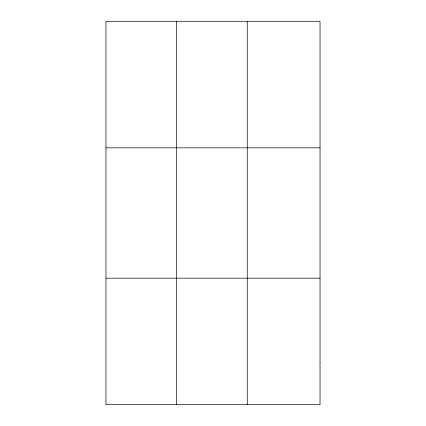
<?xml version="1.0" encoding="UTF-8"?>
<svg xmlns="http://www.w3.org/2000/svg" width="426" height="426" viewBox="0 0 426 426"><rect width="100%" height="100%" fill="white"/><g stroke="black" fill="none" stroke-linecap="round" stroke-linejoin="round"><path stroke-width="0.64" d="M176.609 21.3L176.609 404.7M247.25 21.3L247.25 404.7M105.968 147.822L320.032 147.822M105.968 278.178L320.032 278.178M320.032 362.526L320.032 404.7L105.968 404.7L105.968 21.3L320.032 21.3L320.032 362.526"/></g></svg>
